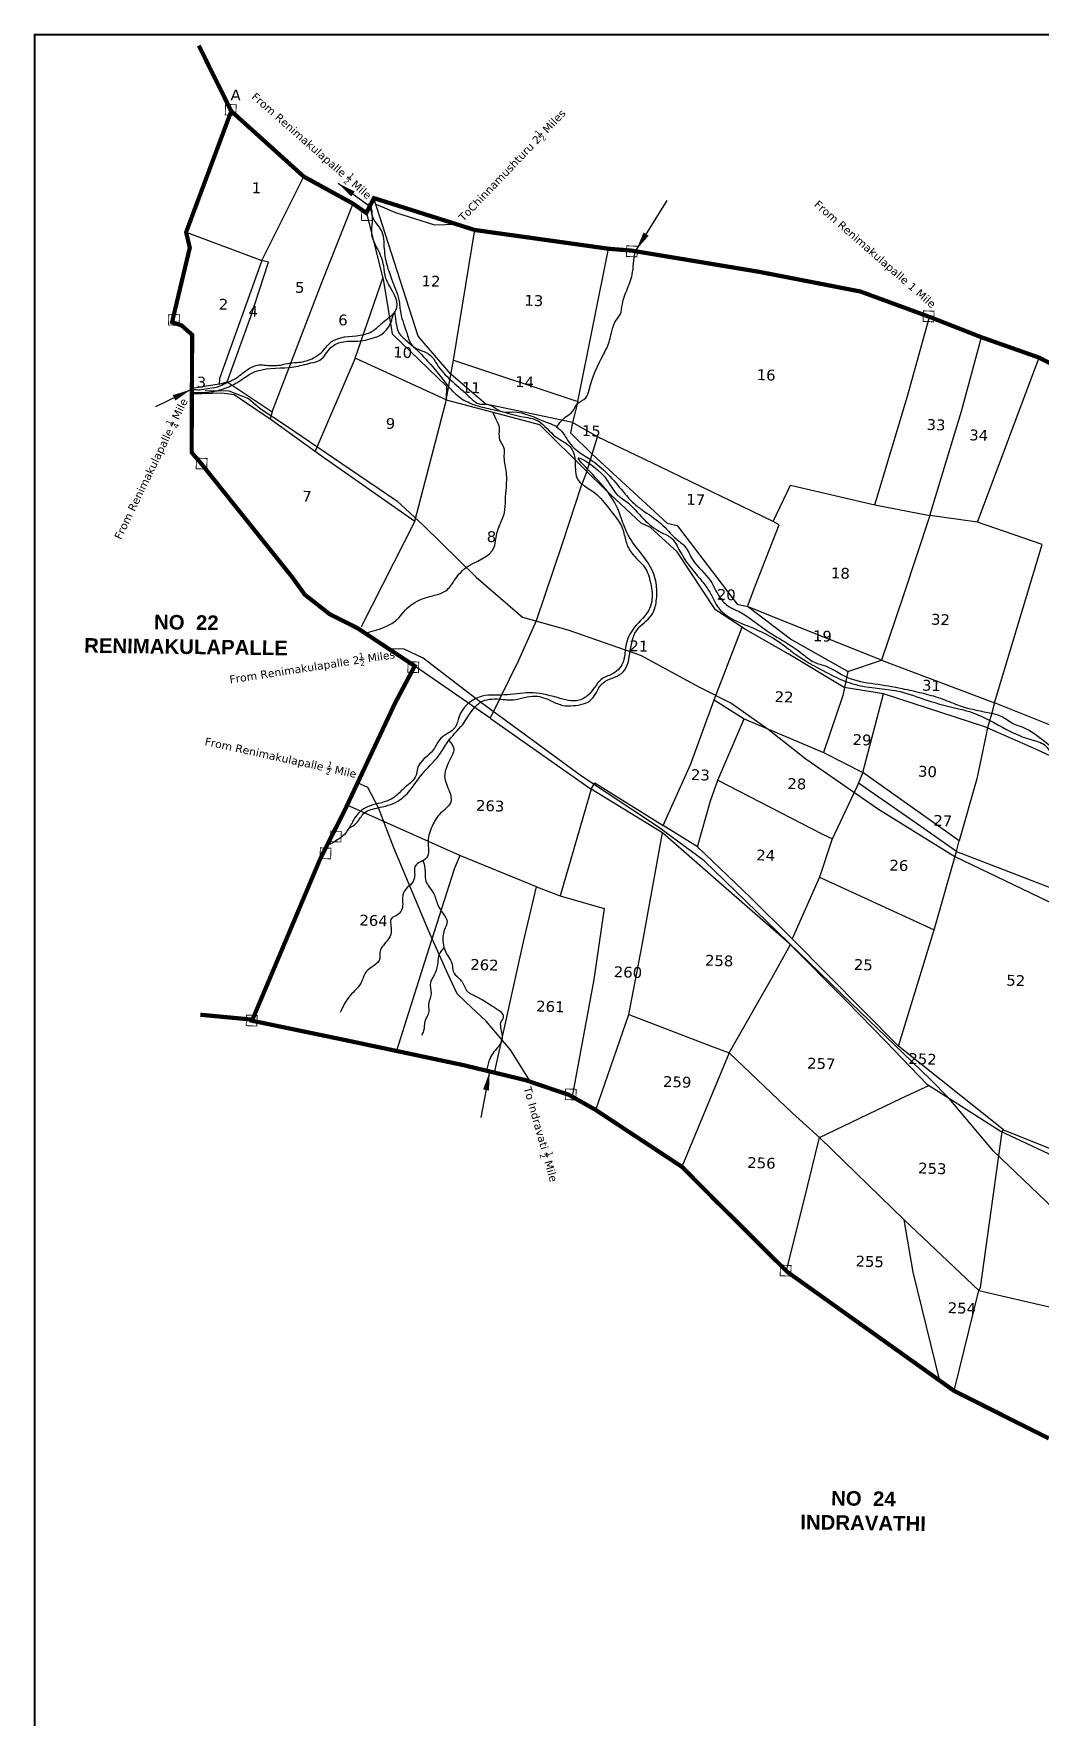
# Model space of a CAD drawing. Header units: inches. Extents: x 739758 to 748078, y 1645904 to 1651338.
# Drawn here: x 739758 to 741675, y 1647935 to 1651141 of the extents above; entities that cross this region are included whole.
import ezdxf
from ezdxf.enums import TextEntityAlignment as Align

# ---------------------------------------------------------------- set-up
doc = ezdxf.new("R2010")
doc.units = ezdxf.units.IN
doc.header["$MEASUREMENT"] = 0
doc.linetypes.add('ACAD_ISO02W100', pattern=[15, 12, -3])
for name, color, linetype in [('CSMark', 72, 'Continuous'), ('PLOT', 7, 'Continuous'), ('PLOT NO', 7, 'Continuous'), ('ROADS', 6, 'Continuous'), ('TANKS-STREAM', 4, 'Continuous'), ('VILLAGE BOUNDRY', 5, 'Continuous'), ('VILLAGE STONES', 240, 'Continuous')]:
    doc.layers.add(name, color=color, linetype=linetype)
doc.styles.get("Standard").update_dxf_attribs({"font": 'verdana_0.ttf'})
doc.dimstyles.get("Standard").update_dxf_attribs({"dimtxt": 0.18, "dimasz": 35, "dimexe": 0.18, "dimexo": 0.0625, "dimgap": 0.09, "dimtad": 0, "dimtih": 1, "dimtoh": 1, "dimdec": 4, "dimzin": 0, "dimdsep": 46, "dimtxsty": 'Standard', "dimcen": 0.09, "dimadec": 0, "dimazin": 0, "dimtfac": 1, "dimtdec": 4, "dimtofl": 0, "dimtmove": 0, "dimatfit": 3, "dimfxl": 0, "dimtolj": 1, "dimtzin": 0, "dimarcsym": 0})

msp = doc.modelspace()

# ---------------------------------------------------------------- linework, layer by layer
at = {"layer": 'CSMark', "color": 5, "const_width": 3.91}
msp.add_lwpolyline([(739759.5, 1651139.4), (748075.2, 1651139.4), (748075.2, 1645906.1), (739759.5, 1645906.1)], close=True, dxfattribs=at)
at = {"layer": 'PLOT'}
for points in [[(740047.9, 1650763.3), (740192.2, 1650709.3), (740271.9, 1650869.3)], [(740794.3, 1650440.9), (740783.7, 1650401.1), (740619.1, 1650436), (740552.3, 1650492.7), (740490.2, 1650565), (740405.7, 1650828.2)], [(740212.1, 1650421.5), (740306.5, 1650667.8), (740365.8, 1650817.7)], [(740365.8, 1650817.7), (740391.2, 1650799.9), (740424, 1650670.2), (740440.1, 1650570), (740544.2, 1650470), (740543.5, 1650444.3), (740369.8, 1650523.3), (740423.2, 1650677.4)], [(740483.5, 1650212.7), (740542.7, 1650439.7), (740557.2, 1650519.5), (740597.7, 1650767.5)], [(740557.2, 1650519.5), (740794.3, 1650440.9), (740852.6, 1650731.8)], [(740192.2, 1650709.3), (740111.6, 1650484.6), (740110.8, 1650474), (740058.7, 1650465.4)], [(740110.8, 1650474), (740125.8, 1650478.3), (740171.3, 1650602.7), (740205, 1650706.4), (740192.2, 1650709.3)], [(741166.4, 1650212.5), (741199.1, 1650281.4), (741360, 1650244), (741422.1, 1650450.9), (741463.6, 1650602.1)], [(741360, 1650244), (741464.8, 1650224), (741525.1, 1650422.6), (741563, 1650563.2)], [(740369.8, 1650523.3), (740293.6, 1650346.1)], [(741555.5, 1650211.1), (741672.8, 1650524.4)], [(740125.8, 1650478.3), (740212.1, 1650421.5), (740208, 1650408)], [(740059.3, 1650455.2), (740115.3, 1650457.5), (740139.6, 1650454.1), (740208, 1650408), (740307.7, 1650335.9), (740483.5, 1650212.7), (740381.1, 1650012)], [(740543.5, 1650444.3), (740720.8, 1650397), (740810.9, 1650307.5), (740831.7, 1650373.7), (740783.7, 1650401.1), (740779.9, 1650381.1), (740821.3, 1650340.6), (740964.5, 1650209.1), (740983.4, 1650204.8), (741097.7, 1650054.8), (741117.1, 1650050.5), (741133.6, 1650094.2), (741177.5, 1650205.9), (741166.4, 1650212.5), (740951.2, 1650316.6), (740831.7, 1650373.7)], [(740810.9, 1650307.5), (740800.2, 1650280.1), (740764, 1650170.1), (740714.7, 1650023), (740681.3, 1649947.5), (740627.1, 1649838.1), (740483.4, 1649937.1)], [(742199.9, 1649739.8), (742167.8, 1649736.7), (742070.6, 1649723.6), (742009.3, 1649705.1), (741966.8, 1649681.8), (741948.7, 1649671.9), (741894.4, 1649673), (741667.9, 1649778), (741569.5, 1649821.5), (741376.6, 1649884.2), (741301.3, 1649896.5), (741194.9, 1649960.3), (741113.6, 1650006.9), (741056.2, 1650044.3), (740983.3, 1650154.4), (740932.3, 1650200.9), (740914.6, 1650209.2), (740846.3, 1650273.3), (740810.9, 1650307.5)], [(741464.8, 1650224), (741414.4, 1650072.3), (741372.6, 1649948.1), (741178.1, 1650025.8), (741117.1, 1650050.5)], [(741372.6, 1649948.1), (741587.5, 1649866.7), (741678.6, 1650168.3), (741555.5, 1650211.1), (741464.8, 1650224)], [(741898.1, 1650085.1), (741794.2, 1649784.5), (741587.5, 1649866.7)], [(741308.5, 1649926.6), (741198.9, 1649988.5), (741117.1, 1650050.5)], [(740627.1, 1649838.1), (740819.6, 1649702.4), (740826.7, 1649714.5), (740956.7, 1649633.4), (741009.6, 1649750.5), (741054, 1649873), (741107, 1650011.2)], [(741308.5, 1649926.6), (741298.7, 1649881.1), (741262.1, 1649772.2)], [(741308.5, 1649926.6), (741372.6, 1649948.1)], [(741054, 1649873), (741110.9, 1649836.6), (741262.1, 1649772.2), (741337, 1649734.2), (741376.6, 1649884.2)], [(741587.5, 1649866.7), (741582.2, 1649845.2), (741574.5, 1649819.3), (741554.3, 1649722.1), (741520.4, 1649604.4), (741337, 1649734.2)], [(741021.8, 1649592.5), (741046.9, 1649680.2), (741060.6, 1649719.4), (741110.9, 1649836.6)], [(741337, 1649734.2), (741325.8, 1649707.3), (741278, 1649605.9), (741254.5, 1649535.2), (741202.6, 1649417.5), (741123, 1649496.4), (741021.8, 1649592.5), (740956.7, 1649633.4)], [(740819.6, 1649702.4), (740760.7, 1649499.5), (740844, 1649475.3), (740824.8, 1649339.8), (740783.1, 1649117.1)], [(742006.7, 1648346.8), (742026.6, 1648628.2), (742027, 1648683.8), (742005.6, 1648859), (741801.5, 1648955.5), (741699.8, 1649003.6), (741598.6, 1649051.4), (741460.3, 1649139.6), (741379.8, 1649222.6), (741305.8, 1649298.9), (741196.2, 1649409.5), (741057.2, 1649530.6), (740955.3, 1649619.4), (740819.6, 1649702.4)], [(741060.6, 1649719.4), (741259.9, 1649616.9), (741278.9, 1649607.9)], [(741254.5, 1649535.2), (741472.9, 1649434.6), (741515.1, 1649584), (741434.7, 1649640.2), (741328.7, 1649714.3)], [(740715.5, 1649516.5), (740569.3, 1649576), (740354.6, 1649671.9)], [(741515.1, 1649584), (741741.2, 1649497), (741830.6, 1649462.6), (741878.8, 1649548.4), (741921.5, 1649621.1), (741948.7, 1649671.9)], [(740828.2, 1649091.6), (740891.5, 1649273.2), (740915.9, 1649402.1), (740955.3, 1649619.4)], [(741515.1, 1649584), (741520.4, 1649604.4)], [(740569.3, 1649576), (740558.8, 1649550.4), (740506.1, 1649385.2), (740448.5, 1649204)], [(740635.5, 1649162.6), (740690.8, 1649411.8), (740715.5, 1649516.5), (740760.7, 1649499.5)], [(741082.1, 1649200.2), (741203.2, 1649085.5), (741255.1, 1649038.5), (741415.5, 1648882.2), (741557.7, 1648748.1), (741560.9, 1648753.7), (741602.1, 1649049.8), (741605.1, 1649053.8), (741404.7, 1649213), (741202.6, 1649417.5)], [(741404.7, 1649213), (741472.9, 1649434.6)], [(740891.5, 1649273.2), (741041.9, 1649215.6), (741082.1, 1649200.2), (741164.1, 1649343.7), (741199, 1649406.7)], [(741082.1, 1649200.2), (740992.1, 1648983.5)], [(741191.3, 1648785), (741232, 1648948.7), (741254.4, 1649039.1), (741409, 1649113.5), (741462.5, 1649138.2)], [(741605.1, 1649053.8), (741713.8, 1649010), (742011.5, 1648865)], [(741483.7, 1648575.9), (741432.7, 1648782.8), (741415.5, 1648882.2)], [(741511.1, 1648556.4), (741557.7, 1648748.1), (741681.2, 1648719.2), (741768.1, 1648700.3), (741785.6, 1648686.3), (742026.6, 1648628.2)]]:
    msp.add_lwpolyline(points, dxfattribs=at)
at = {"layer": 'ROADS'}
for points in [[(740409.5, 1650816.6), (740446.8, 1650800.7), (740521.1, 1650777.5), (740562.4, 1650778.7)], [(740084.2, 1650462), (740129.5, 1650461.4), (740167, 1650446.3), (740189.1, 1650427.5), (740239.1, 1650394.6), (740358.6, 1650313.1), (740449.2, 1650251.9), (740500.1, 1650204.8)], [(740500.1, 1650204.8), (740600.2, 1650106.2), (740688.7, 1650030.1), (740774.9, 1650006.1), (740913.7, 1649957.6), (741024.4, 1649897.2), (741087.2, 1649865.7), (741156.6, 1649817.1), (741228.2, 1649760.5), (741367, 1649664.2), (741512.3, 1649574.1), (741800.4, 1649435.8)], [(742663.9, 1647875), (742583.7, 1647995.6), (742476.2, 1648074.5), (742372.3, 1648169.6), (742322.8, 1648225.9), (742271.1, 1648296.6), (742209, 1648407.8), (742130.1, 1648493.9), (742078.8, 1648558.5), (742036.5, 1648601.6), (741961.9, 1648662.8), (741770.7, 1648836.6), (741585.7, 1649013.3), (741501.1, 1649113.6), (741464.8, 1649151.2), (741314.8, 1649295.3), (741034.8, 1649566.4), (740947.9, 1649630.1), (740800.9, 1649727.2), (740608.7, 1649868.2), (740499.7, 1649952.1), (740463.2, 1649969.3), (740433.6, 1649970.1)], [(740704, 1649145.1), (740665.8, 1649206.3), (740619.3, 1649260.9), (740580.8, 1649296.7), (740564.4, 1649312.7), (740546.7, 1649350.8), (740516.4, 1649417.4), (740507.4, 1649437.6), (740443.6, 1649590.6), (740414.2, 1649667.3), (740394, 1649705.6), (740374.6, 1649714.7)]]:
    msp.add_lwpolyline(points, dxfattribs=at)
at = {"layer": 'TANKS-STREAM'}
for points in [[(740061.1, 1650463.8), (740073.4, 1650463.4), (740088.9, 1650465.4), (740106, 1650468.4), (740132.2, 1650479.9), (740141.1, 1650484.2), (740152.7, 1650492.6), (740165.9, 1650502.4), (740189.8, 1650510.9), (740200.1, 1650510), (740230.5, 1650511), (740244.5, 1650514.1), (740262.6, 1650515.6), (740290.7, 1650523.9), (740304.9, 1650533.7), (740324.1, 1650554.2), (740379.6, 1650567.2), (740404.1, 1650575.6), (740420, 1650589.5), (740439.1, 1650604.8), (740447.7, 1650614.8), (740435.3, 1650661), (740428.6, 1650675.2), (740424.3, 1650699), (740413, 1650730.8), (740401.7, 1650758.5), (740402.9, 1650782.6), (740401.1, 1650803.2), (740396.4, 1650818.8)], [(740400.5, 1650818), (740402.7, 1650792.7), (740422.2, 1650760.3), (740424.6, 1650740.2), (740429.1, 1650705.5), (740439.4, 1650674.3), (740446.9, 1650654.5), (740453, 1650634.7), (740456.7, 1650608.8), (740468.8, 1650569.8), (740479, 1650547.2), (740513.7, 1650528.7), (740526, 1650511.2), (740583.2, 1650453.7), (740609.9, 1650435.8), (740619.1, 1650436), (740650.9, 1650421.3), (740670.1, 1650420.9), (740733.8, 1650401.7), (740753.6, 1650392.8), (740765.5, 1650381.1), (740777.8, 1650362.7), (740791, 1650348.6), (740818.1, 1650330.5), (740880.1, 1650269.6), (740898.5, 1650248.9), (740916, 1650234.9), (740952.1, 1650208.5), (740981.5, 1650179.2), (740997.5, 1650165.2), (741012.6, 1650140), (741046.7, 1650099.2), (741063.7, 1650068.8), (741081.6, 1650050.7), (741101.4, 1650040.7), (741157.7, 1650001.8), (741178.4, 1649989.2), (741222.2, 1649959.9), (741244.8, 1649944.2), (741265.7, 1649937.3), (741306.2, 1649915.9), (741359.7, 1649903.3), (741411.9, 1649894.3), (741449.2, 1649885.8), (741484.9, 1649875.8), (741517.5, 1649862.9), (741575.1, 1649848.6), (741601.6, 1649841), (741622.8, 1649827.9), (741641.5, 1649820.6), (741682.8, 1649793.9), (741721.8, 1649773), (741729, 1649772.3), (741752.2, 1649759.1), (741798.3, 1649737.5), (741818.1, 1649728.6), (741886.9, 1649695.4), (741917.1, 1649688.2), (741924.2, 1649687.4), (741943.3, 1649689.3), (741974.2, 1649702.7), (741997.7, 1649713.7), (742011.4, 1649722), (742031.6, 1649726.5), (742059, 1649730.7), (742088.6, 1649736.4), (742196.8, 1649756.9), (742238.3, 1649764.7), (742263.8, 1649772.6), (742292.3, 1649748.5), (742315.6, 1649721.9), (742344.2, 1649686.5), (742379.5, 1649649.2), (742396, 1649634.8), (742419, 1649631.4), (742445.1, 1649595), (742457.9, 1649579.6), (742480.2, 1649539.3), (742534.9, 1649511.1), (742550.8, 1649496.2), (742563.9, 1649488), (742571.8, 1649476.4), (742576.6, 1649465.5), (742590.7, 1649458.8), (742607.4, 1649450), (742628, 1649434.4), (742652.1, 1649402.1), (742689.5, 1649394.7), (742702.6, 1649388.6), (742728.8, 1649385.9), (742744.8, 1649388.2), (742764.1, 1649393.7), (742812.6, 1649413.1), (742826.6, 1649415.8), (742847.6, 1649414), (742859.4, 1649413.1), (742884.8, 1649416.9), (742902.5, 1649424), (742913.5, 1649429.3), (742939.5, 1649437.6), (742962.2, 1649439.4), (742985.4, 1649440.7), (743010.7, 1649456.8), (743038, 1649458.5), (743065.1, 1649467.9), (743077.8, 1649478.2), (743100.2, 1649484.7), (743137.5, 1649492.7), (743155.6, 1649494.6), (743173.5, 1649522.8)], [(740754, 1650392.5), (740771.7, 1650412.3), (740783.9, 1650421.6), (740793.3, 1650436.9), (740809, 1650447.6), (740815.7, 1650463.3), (740842.7, 1650530.3), (740849.8, 1650544), (740858, 1650571.5), (740864.8, 1650591.8), (740874.6, 1650606.4), (740878.9, 1650626.4), (740888.6, 1650655.9), (740898.4, 1650687), (740900.8, 1650709.5), (740903.7, 1650727.1)], [(740058.9, 1650457.7), (740074.3, 1650458.2), (740087.2, 1650458.3), (740102.2, 1650460.3), (740122.4, 1650466.3), (740149.1, 1650479.3), (740168.1, 1650492), (740183.8, 1650499.2), (740253, 1650506.7), (740285.7, 1650514.3), (740302.9, 1650519.9), (740323.7, 1650543.4), (740343.7, 1650554), (740374.6, 1650556), (740394.3, 1650559), (740437, 1650589.3), (740444.5, 1650610.3), (740451.9, 1650574.5), (740465.3, 1650559.1), (740504.9, 1650521.1), (740528.5, 1650493.7), (740567.1, 1650450.1), (740595.4, 1650435.3), (740628.1, 1650426.4), (740644.9, 1650422.8), (740685.8, 1650412.6), (740718.4, 1650403.8), (740752.4, 1650373.3), (740779.5, 1650354.4), (740788.9, 1650329.4), (740792, 1650295.8), (740827, 1650266.3), (740852.8, 1650237.6), (740879.2, 1650198.6), (740885.6, 1650174.7), (740896.7, 1650152.2), (740921, 1650125.6), (740932.8, 1650093.8), (740934.7, 1650059.8), (740928.5, 1650042.5), (740897.9, 1650005.5), (740884.9, 1649971.9), (740881, 1649946.8), (740861.1, 1649922.8), (740841.7, 1649913.7), (740816.6, 1649884.7), (740796.6, 1649872), (740755, 1649877), (740702.3, 1649886), (740653.8, 1649882), (740606.3, 1649878), (740568, 1649840.7), (740560.6, 1649820.3), (740533.1, 1649799.6), (740519, 1649778), (740488.4, 1649742), (740485.9, 1649729.2), (740465.1, 1649706.2), (740447.5, 1649689.8), (740435.4, 1649682), (740393.3, 1649669), (740368.9, 1649647.2), (740363.9, 1649638.1), (740357.9, 1649628.5), (740346.1, 1649613), (740337.1, 1649606.6), (740324, 1649598.8), (740315.9, 1649594.8)], [(740388.8, 1649999.7), (740452.9, 1650028.9), (740465.8, 1650043.9), (740496.3, 1650064.4), (740520.8, 1650071.8), (740542.7, 1650080.4), (740558.8, 1650099.9), (740579.7, 1650123.4), (740634.6, 1650163.7), (740637.7, 1650179), (740644.7, 1650204.5), (740654.3, 1650229.4), (740656.2, 1650253.1), (740658, 1650277.7), (740657.6, 1650309.6), (740653.9, 1650338.1), (740653.4, 1650353), (740647.1, 1650364.5), (740644.5, 1650379.6), (740644, 1650395), (740639.7, 1650403.9), (740632.1, 1650420.7)], [(740357.7, 1649628.1), (740373.2, 1649638.8), (740387.4, 1649657.3), (740399.8, 1649663.7), (740428.3, 1649670.4), (740462.9, 1649688.3), (740483.9, 1649713.3), (740506.4, 1649741.4), (740530.5, 1649768.3), (740545.7, 1649792), (740574.7, 1649826), (740594.2, 1649854.2), (740608.6, 1649868.1), (740644.9, 1649874.1), (740671, 1649872.7), (740712.9, 1649880), (740744.5, 1649870.2), (740765.9, 1649862.2), (740784.9, 1649861.6), (740820.3, 1649873.8), (740841.4, 1649904.4), (740877, 1649922.8), (740905.6, 1650004.2), (740934.9, 1650034.6), (740943.5, 1650061), (740937.2, 1650116.3), (740890.1, 1650186.4), (740877.3, 1650217.7), (740850.9, 1650269), (740795.8, 1650333.7), (740845.3, 1650297.1), (740868.6, 1650263.8), (740885.6, 1650250.9), (740919.5, 1650216.8), (740953.1, 1650191.5), (740971.8, 1650181), (740988.4, 1650155.8), (741026.3, 1650103.5), (741041.1, 1650084.5), (741051.8, 1650065.6), (741060, 1650050.4), (741128.6, 1650008.9), (741185.7, 1649977.1), (741203.7, 1649963.1), (741267.8, 1649924.9), (741304.4, 1649907.7), (741329.8, 1649900.2), (741408, 1649888.4), (741459, 1649872.1), (741519.2, 1649855.6), (741532, 1649852.6), (741657.2, 1649796.9), (741683.1, 1649786.7), (741699.5, 1649769.2), (741722.4, 1649760.7), (741746.7, 1649748.5), (741800.5, 1649726.1), (741834, 1649712.1), (741864.4, 1649698.7), (741890.2, 1649686), (741903.4, 1649680.9), (741945, 1649677.9), (741963, 1649690.7), (741980.1, 1649694.8), (741996.3, 1649698), (742020.2, 1649708.4), (742059.3, 1649725), (742123, 1649735.7), (742152, 1649738.8), (742172.1, 1649741.2), (742227.2, 1649756.3), (742247, 1649768.2), (742263.6, 1649767.5), (742278.7, 1649756.6), (742290.9, 1649738.2), (742317, 1649702.3), (742341.3, 1649678.4), (742358.6, 1649655.1), (742368.5, 1649642.9), (742374.5, 1649637.6), (742383.6, 1649634.7), (742435.8, 1649595.8), (742441.1, 1649583.3), (742457.4, 1649548.8), (742496.9, 1649514.5), (742523.8, 1649503.8), (742546, 1649488.6), (742556.4, 1649478.5), (742568.8, 1649463.7), (742577.6, 1649451), (742586.3, 1649448.1), (742597.5, 1649444.7), (742610.4, 1649431.9), (742617, 1649428.6), (742652.6, 1649385.1), (742674.2, 1649385.4), (742704.4, 1649379.3), (742725.3, 1649377.5), (742753.8, 1649378.6), (742802.4, 1649400.1), (742819, 1649403.7), (742835.6, 1649407.7), (742851.2, 1649413.6)], [(740548.2, 1649795.3), (740557.7, 1649779.2), (740554.7, 1649767.5), (740540.4, 1649726.8), (740549.7, 1649697.7), (740552.7, 1649680.1), (740532.4, 1649656.6), (740517.2, 1649633.4), (740508.8, 1649603.1), (740505.8, 1649571.5), (740484.7, 1649556.8), (740482.9, 1649534.2), (740475.2, 1649520.6), (740464, 1649509.1), (740460.3, 1649490.7), (740459.9, 1649477.3), (740450.6, 1649463.2), (740439.6, 1649456.9), (740438.7, 1649430.2), (740430.9, 1649414), (740421.3, 1649402), (740416.8, 1649391.3), (740416.9, 1649380), (740390.8, 1649354.6), (740380.8, 1649333.3), (740360.5, 1649309.8), (740341.3, 1649277)], [(740498.9, 1649566.6), (740503.4, 1649545.3), (740503.9, 1649530.4), (740509.1, 1649518.9), (740519, 1649504.7), (740527.5, 1649482.2), (740536.7, 1649466.5), (740544.9, 1649450.8), (740539.7, 1649434), (740537.3, 1649409.8), (740542.4, 1649392.2), (740555, 1649367.6), (740556.6, 1649355.7), (740566.5, 1649343.5), (740572.9, 1649336.6), (740584.1, 1649317.1), (740589.1, 1649313.4), (740608.9, 1649303.4), (740630.5, 1649289.8), (740651.9, 1649267.5), (740647, 1649257.9), (740647.6, 1649245.5), (740648.7, 1649222.1), (740641.2, 1649210.7), (740625.5, 1649187), (740622.6, 1649176.9), (740620, 1649166.4)], [(740539.1, 1649400.8), (740533.2, 1649393.5), (740528.8, 1649384.4), (740526.7, 1649368.5), (740519.2, 1649346.1), (740513.2, 1649334.5), (740514.5, 1649312.8), (740509.6, 1649291.4), (740510.2, 1649279), (740502.9, 1649260.2), (740500.2, 1649242.3), (740496.3, 1649233.7)]]:
    msp.add_spline(points, degree=3, dxfattribs=at)
at = {"layer": 'VILLAGE BOUNDRY', "linetype": 'ACAD_ISO02W100', "ltscale": 2, "const_width": 8}
for points in [[(740133.9, 1650993.9), (740072.1, 1651118.6)], [(741691.2, 1648466.1), (741511.1, 1648556.4), (741192.8, 1648783.4), (741057.6, 1648917.8), (740992.1, 1648983.5), (740828.2, 1649091.6), (740777.1, 1649120.4), (740694.4, 1649148.4), (740576.6, 1649176.9), (740348.6, 1649225.2), (740173.4, 1649261.6), (740303.4, 1649570), (740350.9, 1649664.2), (740446.1, 1649866.8), (740483.4, 1649937.1), (740374.7, 1650009), (740321.2, 1650036), (740273.9, 1650073.1), (740249.5, 1650106.9), (740077, 1650322.3), (740058.4, 1650343.8), (740059.4, 1650567.8), (740039.6, 1650585.5), (740021.2, 1650592.2), (740054.9, 1650733.7), (740047.9, 1650763.3), (740133.9, 1650993.9), (740271.9, 1650869.3), (740365.8, 1650817.7), (740391.2, 1650799.9), (740405.7, 1650828.2), (740597.7, 1650767.5), (740852.6, 1650731.8), (740896.8, 1650728.2), (741139.7, 1650687.8), (741332.4, 1650650.3), (741463.6, 1650602.1), (741563, 1650563.2), (741672.8, 1650524.4), (741845.1, 1650436.4)], [(740175.5, 1649263.5), (740075, 1649273)]]:
    msp.add_lwpolyline(points, dxfattribs=at)
at = {"layer": 'VILLAGE STONES', "const_width": 1.62}
for points in [[(740123.1, 1651006.7), (740143.3, 1651006), (740142.6, 1650985.8), (740122.4, 1650986.5)], [(740382.5, 1650806), (740402.7, 1650805.3), (740402, 1650785.1), (740381.8, 1650785.8)], [(740887.3, 1650737.3), (740907.5, 1650736.6), (740906.8, 1650716.4), (740886.6, 1650717.1)], [(740015, 1650606.9), (740035.2, 1650606.2), (740034.5, 1650586), (740014.3, 1650586.7)], [(741452.4, 1650613.5), (741472.6, 1650612.8), (741471.9, 1650592.6), (741451.7, 1650593.3)], [(740067.7, 1650333), (740087.9, 1650332.4), (740087.2, 1650312.1), (740067, 1650312.8)], [(740470.9, 1649945.4), (740491.1, 1649944.7), (740490.4, 1649924.5), (740470.2, 1649925.2)], [(740323.3, 1649622.8), (740343.5, 1649622.1), (740342.8, 1649601.9), (740322.6, 1649602.6)], [(740303.6, 1649590.8), (740323.9, 1649590.1), (740323.2, 1649569.9), (740303, 1649570.5)], [(740163.1, 1649272.3), (740183.3, 1649271.6), (740182.6, 1649251.4), (740162.4, 1649252.1)], [(740770.8, 1649131.7), (740791, 1649131), (740790.3, 1649110.8), (740770.1, 1649111.4)], [(741180.1, 1648796.1), (741200.3, 1648795.4), (741199.6, 1648775.2), (741179.4, 1648775.9)]]:
    msp.add_lwpolyline(points, close=True, dxfattribs=at)

# ---------------------------------------------------------------- texts
at = {"layer": 'PLOT NO'}
for s, height, p in [('A', 20.6, (740142.4, 1651024.7)), ('1', 20.6, (740181.8, 1650847.8)), ('5', 20.6, (740264.4, 1650658.2)), ('12', 20.58, (740514.4, 1650670.2)), ('2', 20.6, (740119.1, 1650626.1)), ('13', 20.58, (740710.3, 1650633.2)), ('4', 20.6, (740175.8, 1650612.8)), ('6', 20.6, (740346.7, 1650596.2)), ('10', 20.58, (740460.4, 1650534.6)), ('16', 20.58, (741152.8, 1650491.5)), ('3', 20.6, (740077.1, 1650477.7)), ('11', 20.58, (740590.9, 1650467.4)), ('14', 20.58, (740692.7, 1650478.3)), ('9', 20.6, (740437.2, 1650399)), ('33', 20.58, (741476.4, 1650396.6)), ('15', 20.58, (740819.7, 1650385)), ('34', 20.58, (741557.6, 1650376.8)), ('7', 20.6, (740278.1, 1650260.3)), ('17', 20.58, (741018.6, 1650254.1)), ('8', 20.6, (740629.6, 1650183.5)), ('18', 20.58, (741294.3, 1650114)), ('20', 20.58, (741076.8, 1650073)), ('32', 20.58, (741484.9, 1650025.7)), ('19', 20.58, (741259.9, 1649994.2)), ('21', 20.58, (740910.2, 1649975.2)), ('31', 20.58, (741467.7, 1649900.1)), ('22', 20.58, (741187, 1649878.3)), ('29', 20.58, (741335.5, 1649796.6)), ('23', 20.58, (741027.5, 1649729.8)), ('30', 20.58, (741460.1, 1649736.2)), ('28', 20.58, (741211.2, 1649712.8)), ('263', 20.58, (740627.1, 1649670.9)), ('27', 20.58, (741489.3, 1649642.6)), ('24', 20.58, (741152, 1649576.8)), ('26', 20.58, (741405.6, 1649557.4)), ('264', 20.58, (740405, 1649452.5)), ('258', 20.58, (741063.3, 1649376)), ('262', 20.58, (740616.2, 1649368.1)), ('260', 20.58, (740889.6, 1649354.1)), ('25', 20.58, (741337.9, 1649368.2)), ('52', 20.58, (741628.2, 1649338.3)), ('261', 20.58, (740741.7, 1649288.7)), ('257', 20.58, (741257.9, 1649180)), ('252', 20.58, (741450.7, 1649188.8)), ('259', 20.58, (740983.4, 1649145.1)), ('256', 20.58, (741143.9, 1648990.8)), ('253', 20.58, (741469.3, 1648980.3)), ('255', 20.58, (741350.1, 1648803.1)), ('254', 20.58, (741525.6, 1648714.3))]:
    msp.add_text(s, height=height, rotation=358.0488, dxfattribs=at).set_placement(p, align=Align.MIDDLE_CENTER)
at = {"layer": 'ROADS', "color": 0, "char_height": 15, "width": 423.625, "attachment_point": 1}
for s, insert, rotation in [('\\A1;From Renimakulapalle {\\H0.7x;\\S1/2;} Mile', (740184.3, 1651034.3), 318.8081), ('\\A1;ToChinnamushturu 2{\\H0.7x;\\S1/2;} Miles', (740561.6, 1650796.6), 46.3861), ('\\A1;From Renimakulapalle 1{\\H1x; Mile}', (741252.6, 1650825.5), 318.8874), ('\\A1;From Renimakulapalle {\\H0.7x;\\S1/4;} Mile ', (739905.7, 1650185.2), 64.3174), ('\\A1;From Renimakulapalle 2{\\H0.7x;\\S1/2;} Miles', (740128.6, 1649923.6), 8.7456), ('\\A1;From Renimakulapalle {\\H0.7x;\\S1/2;} Mile', (740086.6, 1649806.4), 347.6881), ('\\A1;To Indravati {\\H0.7x;\\S1/2;} Mile', (740710, 1649139.1), 285.7104)]:
    msp.add_mtext(s, dxfattribs=dict(at, insert=insert, rotation=rotation))
at = {"layer": 'VILLAGE STONES', "char_height": 27.78, "width": 386.533, "attachment_point": 2, "rotation": 359.2473}
for s, insert in [('\\A1;{\\fArial|b1|i0|c0|p34;NO  22\\PRENIMAKULAPALLE}', (740048.5, 1650034.1)), ('\\A1;{\\fArial|b1|i0|c0|p34;NO  24\\PINDRAVATHI}', (741338.2, 1648365.5))]:
    msp.add_mtext(s, dxfattribs=dict(at, insert=insert))

# ---------------------------------------------------------------- leaders
at = {"layer": 'TANKS-STREAM', "color": 5}
for points in [[(740337.4, 1650856.6), (740398.2, 1650812.2)], [(740905.5, 1650730), (740964.1, 1650823.8)], [(740056.3, 1650463.3), (739989.9, 1650430.5)], [(740625.9, 1649164), (740609.2, 1649077.5)]]:
    msp.add_leader(points, dimstyle='Standard', override={"dimgap": 0.09, "dimtad": 0}, dxfattribs=at)

doc.saveas('drawing.dxf')
